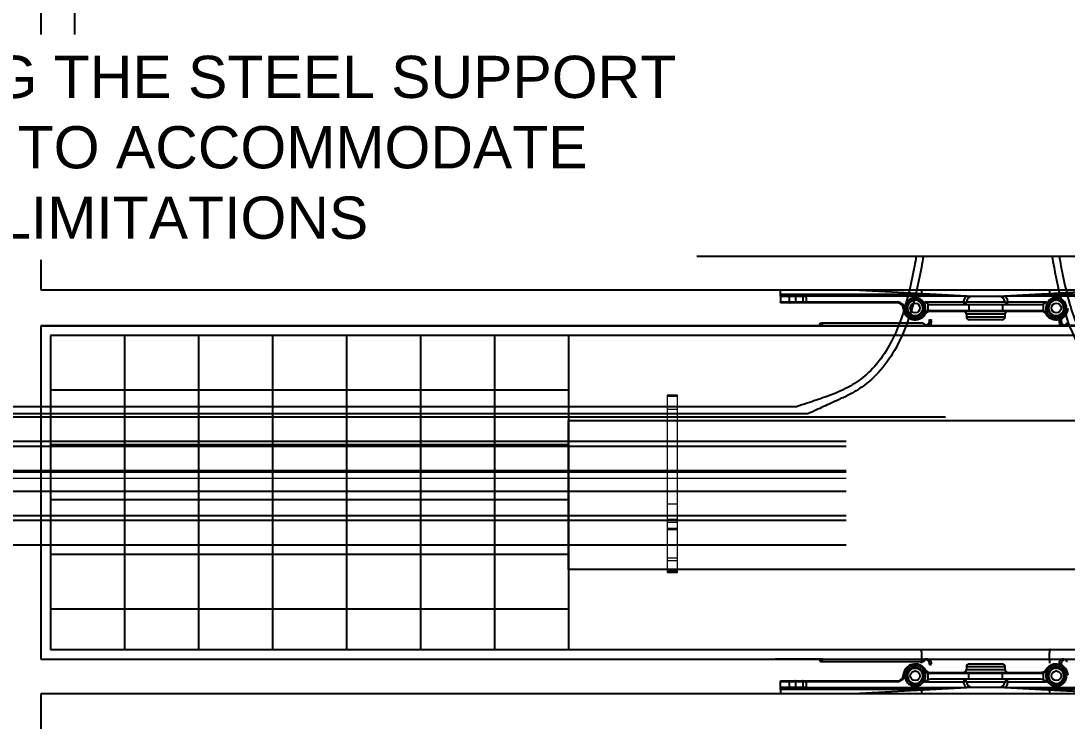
# Model space of a CAD drawing. Header units: inches. Extents: x -1851 to 6314, y -1304 to 4687.
# Drawn here: x 1743.87 to 1793.44, y 1878.52 to 1911.69 of the extents above; entities that cross this region are included whole.
import ezdxf
from ezdxf import colors
from ezdxf.entities.mleader import LeaderData, LeaderLine
from ezdxf.math import Vec2, Vec3

# ---------------------------------------------------------------- set-up
doc = ezdxf.new("R2010")
doc.units = ezdxf.units.IN
doc.header["$MEASUREMENT"] = 0
for name, color, linetype in [('DC FEEEDERS', 1, 'Continuous'), ('DC STRING CABLES', 30, 'Continuous'), ('E-ARRY-TABL', 9, 'Continuous'), ('G-ANNO-TEXT', 1, 'Continuous'), ('WIRE MANAGEMENT', 4, 'Continuous')]:
    doc.layers.add(name, color=color, linetype=linetype)
doc.styles.add('NEI-A', font='arial.ttf')
picture_1 = doc.add_image_def('image1.jpg', size_in_pixel=(474, 85))

# ---------------------------------------------------------------- blocks, each defined once
blk = doc.blocks.new('A$C7614aaa4')
at = {"layer": 'E-ARRY-TABL'}
for p, q in [((0, 16.046), (0, 0.253)), ((89.416, 16.046), (0, 16.046)), ((34.8, 16.048), (34.774, 16.046)), ((36.995, 16.048), (34.8, 16.048)), ((41.805, 16.167), (36.969, 16.167)), ((36.995, 16.048), (37.045, 16.048)), ((36.995, 16.048), (36.995, 16.046)), ((37.045, 16.048), (41.882, 16.048)), ((37.045, 16.048), (37.045, 16.046)), ((41.882, 16.048), (41.949, 16.048)), ((42.107, 16.277), (42.107, 16.304)), ((42.182, 16.304), (42.107, 16.304)), ((42.107, 16.277), (42.182, 16.277)), ((42.153, 16.046), (42.153, 16.126)), ((42.182, 16.344), (42.182, 16.304)), ((42.182, 16.046), (42.182, 16.344)), ((42.182, 16.277), (42.182, 16.304)), ((48.27, 16.344), (48.27, 16.046)), ((48.27, 16.304), (48.27, 16.344)), ((48.27, 16.304), (48.27, 16.281)), ((48.344, 16.304), (48.27, 16.304)), ((48.27, 16.281), (48.344, 16.281)), ((48.298, 16.13), (48.298, 16.046)), ((48.344, 16.304), (48.344, 16.281)), ((48.503, 16.052), (48.57, 16.052)), ((53.406, 16.052), (48.57, 16.052)), ((88.958, 15.589), (0.458, 15.589)), ((0.458, 15.589), (0.458, 0.711)), ((0.458, 0.711), (88.958, 0.711)), ((0, 0.253), (89.416, 0.253)), ((34.774, 0.253), (34.8, 0.252)), ((36.995, 0.252), (34.8, 0.252)), ((36.969, 0.133), (41.805, 0.133)), ((36.995, 0.253), (36.995, 0.252)), ((37.045, 0.252), (36.995, 0.252)), ((37.045, 0.253), (37.045, 0.252)), ((37.045, 0.252), (41.882, 0.252)), ((41.949, 0.252), (41.882, 0.252)), ((42.182, 0.023), (42.107, 0.023)), ((42.107, 0), (42.107, 0.023)), ((42.107, 0), (42.182, 0)), ((42.153, 0.174), (42.153, 0.253)), ((42.182, 0), (42.182, 0.023)), ((48.344, 0.027), (48.27, 0.027)), ((48.27, 0.027), (48.27, 0)), ((48.27, 0), (48.344, 0)), ((48.298, 0.253), (48.298, 0.178)), ((48.344, 0.027), (48.344, 0))]:
    blk.add_line(p, q, dxfattribs=at)
for points in [[(37.045, 16.048), (37.04, 16.093), (37.023, 16.132), (36.998, 16.158), (36.969, 16.167), (36.94, 16.158), (36.915, 16.132), (36.898, 16.093), (36.892, 16.048), (36.892, 16.046)], [(36.998, 16.048), (36.996, 16.067), (36.988, 16.083), (36.977, 16.092), (36.964, 16.093), (36.952, 16.085), (36.944, 16.071), (36.94, 16.052), (36.94, 16.048)], [(41.805, 16.167), (41.834, 16.158), (41.859, 16.132), (41.876, 16.093), (41.882, 16.048)], [(48.57, 16.052), (48.576, 16.098), (48.592, 16.136), (48.617, 16.162), (48.646, 16.171)], [(36.892, 0.253), (36.892, 0.252), (36.898, 0.206), (36.915, 0.168), (36.94, 0.142), (36.969, 0.133), (36.998, 0.142), (37.023, 0.168), (37.04, 0.206), (37.045, 0.252), (37.045, 0.252)], [(36.94, 0.252), (36.94, 0.248), (36.944, 0.229), (36.952, 0.214), (36.964, 0.207), (36.977, 0.208), (36.988, 0.217), (36.996, 0.232), (36.998, 0.252), (36.998, 0.252)], [(41.882, 0.252), (41.876, 0.206), (41.859, 0.168), (41.834, 0.142), (41.805, 0.133)], [(48.646, 0.137), (48.617, 0.146), (48.592, 0.172), (48.576, 0.211), (48.57, 0.253)]]:
    blk.add_lwpolyline(points, dxfattribs=at)
for centre, start_param, end_param in [((41.835, 16.277), 4.885735, 6.192239), ((41.949, 16.277), 4.712389, 5.56156), ((48.503, 16.281), 3.863218, 4.712389), ((48.617, 16.281), 3.232539, 4.539043), ((41.835, 0.023), 0.090947, 1.39745), ((41.949, 0.023), 0.721625, 1.570796), ((48.503, 0.027), 1.728463, 2.419967), ((48.617, 0.027), 1.728463, 3.050646)]:
    blk.add_ellipse(centre, major_axis=(0.273, 0), ratio=0.8391, start_param=start_param, end_param=end_param, dxfattribs=at)
for points, knots in [([(42.106, 16.256), (42.107, 16.26), (42.107, 16.267), (42.107, 16.274), (42.107, 16.277)], [0, 0, 0, 0, 0.55863, 1, 1, 1, 1]), ([(42.107, 16.304), (42.107, 16.308), (42.107, 16.321), (42.108, 16.334), (42.108, 16.344)], [0, 0, 0, 0, 0.289948, 1, 1, 1, 1]), ([(42.182, 16.277), (42.182, 16.251), (42.182, 16.209), (42.175, 16.16), (42.164, 16.136), (42.155, 16.127), (42.153, 16.126)], [0, 0, 0, 0, 0.450932, 0.741636, 0.946776, 1, 1, 1, 1]), ([(48.298, 16.13), (48.292, 16.137), (48.278, 16.156), (48.271, 16.202), (48.27, 16.247), (48.27, 16.276), (48.27, 16.281)], [0, 0, 0, 0, 0.201331, 0.486191, 0.909516, 1, 1, 1, 1]), ([(48.343, 16.344), (48.343, 16.34), (48.344, 16.327), (48.344, 16.313), (48.344, 16.304)], [0, 0, 0, 0, 0.289982, 1, 1, 1, 1]), ([(48.344, 16.281), (48.344, 16.277), (48.344, 16.27), (48.345, 16.263), (48.345, 16.26)], [0, 0, 0, 0, 0.558217, 1, 1, 1, 1]), ([(42.107, 0.023), (42.107, 0.027), (42.107, 0.034), (42.107, 0.041), (42.106, 0.044)], [0, 0, 0, 0, 0.558217, 1, 1, 1, 1]), ([(42.153, 0.174), (42.159, 0.166), (42.174, 0.148), (42.181, 0.102), (42.181, 0.057), (42.182, 0.028), (42.182, 0.023)], [0, 0, 0, 0, 0.201331, 0.486191, 0.909516, 1, 1, 1, 1]), ([(48.27, 0.027), (48.27, 0.053), (48.27, 0.095), (48.276, 0.144), (48.288, 0.168), (48.296, 0.177), (48.298, 0.178)], [0, 0, 0, 0, 0.450932, 0.741636, 0.946776, 1, 1, 1, 1]), ([(48.345, 0.048), (48.345, 0.044), (48.344, 0.037), (48.344, 0.03), (48.344, 0.027)], [0, 0, 0, 0, 0.55863, 1, 1, 1, 1])]:
    blk.add_open_spline(points, degree=3, knots=knots, dxfattribs=at)
blk = doc.blocks.new('A$C1ac49d95')
for points in [[(0, 1909.198), (89.416, 1909.198)], [(3.965, 1908.74), (3.965, 1893.863)], [(7.472, 1908.74), (7.472, 1893.863)], [(10.979, 1908.74), (10.979, 1893.863)], [(14.486, 1908.74), (14.486, 1893.863)], [(17.993, 1908.74), (17.993, 1893.863)], [(21.5, 1908.74), (21.5, 1893.863)], [(25.007, 1908.74), (25.007, 1893.863)], [(25.007, 1906.145), (0.458, 1906.145)], [(25.007, 1903.549), (0.458, 1903.549)], [(25.007, 1900.954), (0.458, 1900.954)], [(25.007, 1898.358), (0.458, 1898.358)], [(25.007, 1895.762), (0.458, 1895.762)]]:
    blk.add_lwpolyline(points)
at = {"layer": 'E-ARRY-TABL'}
for p, q in [((0, 1956.307), (0, 1910.897)), ((1.602, 1954.705), (1.602, 1912.499)), ((1.602, 1912.499), (87.938, 1912.499)), ((0, 1910.897), (89.54, 1910.897)), ((35.042, 1910.691), (35.042, 1910.897)), ((35.042, 1910.691), (42.424, 1910.691)), ((35.042, 1910.599), (35.042, 1910.691)), ((35.042, 1910.599), (35.042, 1910.324)), ((35.042, 1910.599), (35.472, 1910.599)), ((35.472, 1910.324), (35.472, 1910.599)), ((35.472, 1910.599), (35.757, 1910.599)), ((35.757, 1910.599), (35.757, 1910.324)), ((35.757, 1910.599), (36.124, 1910.599)), ((36.124, 1910.324), (36.124, 1910.599)), ((36.124, 1910.599), (36.267, 1910.599)), ((36.267, 1910.599), (36.267, 1910.324)), ((43.858, 1910.599), (36.267, 1910.599)), ((38.494, 1910.897), (42.424, 1910.691)), ((41.726, 1910.897), (41.726, 1910.727)), ((42.424, 1910.691), (44.165, 1910.599)), ((44.171, 1910.599), (45.369, 1910.599)), ((45.375, 1910.599), (47.116, 1910.691)), ((53.273, 1910.599), (45.682, 1910.599)), ((47.116, 1910.691), (51.046, 1910.897)), ((47.116, 1910.691), (54.498, 1910.691)), ((47.814, 1910.727), (47.814, 1910.897)), ((35.042, 1910.324), (35.472, 1910.324)), ((35.042, 1910.279), (35.042, 1910.324)), ((35.5, 1910.279), (35.042, 1910.279)), ((35.472, 1910.324), (35.757, 1910.324)), ((35.729, 1910.279), (35.5, 1910.279)), ((36.095, 1910.279), (35.729, 1910.279)), ((35.757, 1910.324), (36.124, 1910.324)), ((36.267, 1910.279), (36.095, 1910.279)), ((36.124, 1910.324), (36.267, 1910.324)), ((36.267, 1910.324), (36.267, 1910.279)), ((36.267, 1910.324), (40.593, 1910.324)), ((40.593, 1910.279), (36.267, 1910.279)), ((40.593, 1910.324), (40.593, 1910.279)), ((40.914, 1910.017), (40.868, 1910.015)), ((41.893, 1910.336), (43.729, 1910.336)), ((41.893, 1910.193), (41.893, 1910.336)), ((42.025, 1910.237), (42.025, 1909.911)), ((42.16, 1910.199), (43.978, 1910.199)), ((43.729, 1910.336), (43.853, 1910.32)), ((43.729, 1910.336), (43.729, 1910.199)), ((45.687, 1910.319), (43.853, 1910.319)), ((43.978, 1910.199), (43.978, 1909.924)), ((43.978, 1910.199), (45.562, 1910.199)), ((45.562, 1910.199), (45.562, 1909.924)), ((45.562, 1910.199), (47.38, 1910.199)), ((45.686, 1910.32), (45.811, 1910.336)), ((45.811, 1910.336), (47.647, 1910.336)), ((45.811, 1910.199), (45.811, 1910.336)), ((47.515, 1909.911), (47.515, 1910.237)), ((47.647, 1910.336), (47.647, 1910.193)), ((47.778, 1910.213), (47.779, 1910.24)), ((47.779, 1910.24), (47.814, 1910.26)), ((48.077, 1910.404), (48.12, 1910.428)), ((48.12, 1910.428), (48.156, 1910.406)), ((48.43, 1910.24), (48.453, 1910.226)), ((48.453, 1910.226), (48.452, 1910.184)), ((41.868, 1909.77), (41.907, 1909.746)), ((41.893, 1909.806), (41.893, 1909.884)), ((41.893, 1909.806), (41.928, 1909.777)), ((42.115, 1909.924), (43.978, 1909.924)), ((44.005, 1909.878), (42.142, 1909.878)), ((43.854, 1909.741), (43.854, 1909.615)), ((45.685, 1909.741), (43.854, 1909.741)), ((43.854, 1909.615), (45.685, 1909.615)), ((43.978, 1909.924), (45.562, 1909.924)), ((45.548, 1909.478), (43.992, 1909.478)), ((45.535, 1909.878), (44.005, 1909.878)), ((47.398, 1909.878), (45.535, 1909.878)), ((45.562, 1909.924), (47.425, 1909.924)), ((45.685, 1909.615), (45.685, 1909.741)), ((47.647, 1909.806), (47.611, 1909.777)), ((47.672, 1909.77), (47.633, 1909.746)), ((47.647, 1909.884), (47.647, 1909.806)), ((47.77, 1909.851), (47.771, 1909.893)), ((47.794, 1909.837), (47.77, 1909.851)), ((48.104, 1909.649), (48.068, 1909.671)), ((48.147, 1909.673), (48.104, 1909.649)), ((48.445, 1909.837), (48.408, 1909.816)), ((48.445, 1909.864), (48.445, 1909.837)), ((43.992, 1893.173), (45.548, 1893.173)), ((40.914, 1892.634), (40.868, 1892.635)), ((41.095, 1892.814), (41.132, 1892.834)), ((41.095, 1892.787), (41.095, 1892.814)), ((41.393, 1892.978), (41.436, 1893.002)), ((41.436, 1893.002), (41.472, 1892.98)), ((41.746, 1892.814), (41.769, 1892.8)), ((41.769, 1892.8), (41.768, 1892.758)), ((41.868, 1892.881), (41.907, 1892.904)), ((41.893, 1892.845), (41.928, 1892.874)), ((41.893, 1892.767), (41.893, 1892.845)), ((42.025, 1892.74), (42.025, 1892.414)), ((43.978, 1892.727), (42.115, 1892.727)), ((42.142, 1892.773), (44.005, 1892.773)), ((43.854, 1893.036), (43.854, 1892.91)), ((45.685, 1893.036), (43.854, 1893.036)), ((43.854, 1892.91), (45.685, 1892.91)), ((45.562, 1892.727), (43.978, 1892.727)), ((43.978, 1892.452), (43.978, 1892.727)), ((44.005, 1892.773), (45.535, 1892.773)), ((45.535, 1892.773), (47.398, 1892.773)), ((45.562, 1892.452), (45.562, 1892.727)), ((47.425, 1892.727), (45.562, 1892.727)), ((45.685, 1892.91), (45.685, 1893.036)), ((47.515, 1892.414), (47.515, 1892.74)), ((47.647, 1892.845), (47.611, 1892.874)), ((47.672, 1892.881), (47.633, 1892.904)), ((47.647, 1892.845), (47.647, 1892.767)), ((35.042, 1892.326), (35.042, 1892.372)), ((35.042, 1892.372), (35.5, 1892.372)), ((35.472, 1892.326), (35.042, 1892.326)), ((35.042, 1892.052), (35.042, 1892.326)), ((35.472, 1892.052), (35.472, 1892.326)), ((35.757, 1892.326), (35.472, 1892.326)), ((35.5, 1892.372), (35.729, 1892.372)), ((35.729, 1892.372), (36.095, 1892.372)), ((35.757, 1892.326), (35.757, 1892.052)), ((36.124, 1892.326), (35.757, 1892.326)), ((36.095, 1892.372), (36.267, 1892.372)), ((36.124, 1892.052), (36.124, 1892.326)), ((36.267, 1892.326), (36.124, 1892.326)), ((36.267, 1892.326), (36.267, 1892.372)), ((36.267, 1892.372), (40.593, 1892.372)), ((36.267, 1892.326), (36.267, 1892.052)), ((40.593, 1892.326), (36.267, 1892.326)), ((40.593, 1892.326), (40.593, 1892.372)), ((41.087, 1892.425), (41.088, 1892.467)), ((41.11, 1892.411), (41.087, 1892.425)), ((41.42, 1892.223), (41.384, 1892.245)), ((41.463, 1892.247), (41.42, 1892.223)), ((41.761, 1892.411), (41.726, 1892.391)), ((41.762, 1892.438), (41.761, 1892.411)), ((41.893, 1892.315), (41.893, 1892.458)), ((43.729, 1892.315), (41.893, 1892.315)), ((43.978, 1892.452), (42.16, 1892.452)), ((43.729, 1892.452), (43.729, 1892.315)), ((43.853, 1892.331), (43.729, 1892.315)), ((43.853, 1892.332), (45.687, 1892.332)), ((45.562, 1892.452), (43.978, 1892.452)), ((47.38, 1892.452), (45.562, 1892.452)), ((45.811, 1892.315), (45.686, 1892.331)), ((45.811, 1892.315), (45.811, 1892.452)), ((47.647, 1892.315), (45.811, 1892.315)), ((47.647, 1892.458), (47.647, 1892.315)), ((89.54, 1891.754), (0, 1891.754)), ((0, 1891.754), (0, 1846.343)), ((35.472, 1892.052), (35.042, 1892.052)), ((35.042, 1891.96), (35.042, 1892.052)), ((42.424, 1891.96), (35.042, 1891.96)), ((35.042, 1891.96), (35.042, 1891.754)), ((35.757, 1892.052), (35.472, 1892.052)), ((36.124, 1892.052), (35.757, 1892.052)), ((36.267, 1892.052), (36.124, 1892.052)), ((36.267, 1892.052), (43.858, 1892.052)), ((42.424, 1891.96), (38.494, 1891.754)), ((41.726, 1891.923), (41.726, 1891.754)), ((44.165, 1892.051), (42.424, 1891.96)), ((45.369, 1892.052), (44.171, 1892.052)), ((47.116, 1891.96), (45.375, 1892.051)), ((45.682, 1892.052), (53.273, 1892.052)), ((54.498, 1891.96), (47.116, 1891.96)), ((51.046, 1891.754), (47.116, 1891.96)), ((47.814, 1891.754), (47.814, 1891.923))]:
    blk.add_line(p, q, dxfattribs=at)
for points in [[(35.472, 1910.324), (35.472, 1910.316), (35.474, 1910.307), (35.476, 1910.299), (35.48, 1910.292), (35.484, 1910.286), (35.489, 1910.282), (35.495, 1910.28), (35.5, 1910.279)], [(35.757, 1910.324), (35.757, 1910.316), (35.755, 1910.307), (35.753, 1910.299), (35.749, 1910.292), (35.745, 1910.286), (35.74, 1910.282), (35.734, 1910.28), (35.729, 1910.279)], [(36.124, 1910.324), (36.123, 1910.316), (36.122, 1910.307), (36.119, 1910.299), (36.116, 1910.292), (36.111, 1910.286), (36.106, 1910.282), (36.101, 1910.28), (36.095, 1910.279)], [(42.025, 1909.911), (42.027, 1909.901), (42.031, 1909.892), (42.036, 1909.884), (42.041, 1909.877), (42.047, 1909.872), (42.053, 1909.868), (42.059, 1909.867), (42.064, 1909.867)], [(42.115, 1909.924), (42.116, 1909.915), (42.117, 1909.906), (42.12, 1909.899), (42.123, 1909.892), (42.127, 1909.886), (42.131, 1909.882), (42.136, 1909.879), (42.142, 1909.878)], [(43.978, 1909.924), (43.979, 1909.915), (43.98, 1909.906), (43.983, 1909.899), (43.986, 1909.892), (43.99, 1909.886), (43.995, 1909.882), (44, 1909.879), (44.005, 1909.878)], [(45.562, 1909.924), (45.561, 1909.915), (45.56, 1909.906), (45.557, 1909.899), (45.554, 1909.892), (45.55, 1909.886), (45.545, 1909.882), (45.54, 1909.879), (45.535, 1909.878)], [(47.425, 1909.924), (47.424, 1909.915), (47.423, 1909.906), (47.42, 1909.899), (47.417, 1909.892), (47.413, 1909.886), (47.408, 1909.882), (47.403, 1909.879), (47.398, 1909.878)], [(47.515, 1909.911), (47.512, 1909.901), (47.509, 1909.892), (47.504, 1909.884), (47.499, 1909.877), (47.493, 1909.872), (47.487, 1909.868), (47.481, 1909.867), (47.476, 1909.867)], [(42.025, 1892.74), (42.027, 1892.749), (42.031, 1892.759), (42.036, 1892.767), (42.041, 1892.774), (42.047, 1892.779), (42.053, 1892.783), (42.059, 1892.784), (42.064, 1892.784)], [(42.115, 1892.727), (42.116, 1892.736), (42.117, 1892.744), (42.12, 1892.752), (42.123, 1892.759), (42.127, 1892.765), (42.131, 1892.769), (42.136, 1892.772), (42.142, 1892.773)], [(43.978, 1892.727), (43.979, 1892.736), (43.98, 1892.744), (43.983, 1892.752), (43.986, 1892.759), (43.99, 1892.765), (43.995, 1892.769), (44, 1892.772), (44.005, 1892.773)], [(45.562, 1892.727), (45.561, 1892.736), (45.56, 1892.744), (45.557, 1892.752), (45.554, 1892.759), (45.55, 1892.765), (45.545, 1892.769), (45.54, 1892.772), (45.535, 1892.773)], [(47.425, 1892.727), (47.424, 1892.736), (47.423, 1892.744), (47.42, 1892.752), (47.417, 1892.759), (47.413, 1892.765), (47.408, 1892.769), (47.403, 1892.772), (47.398, 1892.773)], [(47.515, 1892.74), (47.512, 1892.749), (47.509, 1892.759), (47.504, 1892.767), (47.499, 1892.774), (47.493, 1892.779), (47.487, 1892.783), (47.481, 1892.784), (47.476, 1892.784)], [(35.472, 1892.326), (35.472, 1892.335), (35.474, 1892.344), (35.476, 1892.352), (35.48, 1892.359), (35.484, 1892.364), (35.489, 1892.369), (35.495, 1892.371), (35.5, 1892.372)], [(35.757, 1892.326), (35.757, 1892.335), (35.755, 1892.344), (35.753, 1892.352), (35.749, 1892.359), (35.745, 1892.364), (35.74, 1892.369), (35.734, 1892.371), (35.729, 1892.372)], [(36.124, 1892.326), (36.123, 1892.335), (36.122, 1892.344), (36.119, 1892.352), (36.116, 1892.359), (36.111, 1892.364), (36.106, 1892.369), (36.101, 1892.371), (36.095, 1892.372)]]:
    blk.add_lwpolyline(points, dxfattribs=at)
for centre in [(41.428, 1910.038), (48.112, 1910.038), (41.428, 1892.612), (48.112, 1892.612)]:
    blk.add_circle(centre, 0.229, dxfattribs=at)
for centre, radius, start, end in [((41.428, 1910.038), 0.49, 118.125, 129.375), ((41.428, 1910.038), 0.49, 106.875, 118.125), ((41.428, 1910.038), 0.407, 65.3569, 115.6559), ((41.428, 1910.038), 0.49, 95.625, 106.875), ((41.428, 1910.038), 0.49, 84.375, 95.625), ((41.428, 1910.038), 0.49, 73.125, 84.375), ((41.428, 1910.038), 0.49, 61.875, 73.125), ((41.428, 1910.038), 0.49, 50.625, 61.875), ((44.171, 1910.279), 0.32, 90, 172.8192), ((45.369, 1910.279), 0.32, 7.1808, 90), ((48.112, 1910.038), 0.49, 120.6796, 131.9296), ((48.112, 1910.038), 0.49, 109.4296, 120.6796), ((48.112, 1910.038), 0.407, 67.911, 114.9737), ((48.112, 1910.038), 0.49, 98.1796, 109.4296), ((48.112, 1910.038), 0.49, 86.9296, 98.1796), ((48.112, 1910.038), 0.49, 75.6796, 86.9296), ((48.112, 1910.038), 0.49, 64.4296, 75.6796), ((48.112, 1910.038), 0.49, 53.1796, 64.4296), ((40.593, 1910.004), 0.32, 2.3553, 90), ((40.593, 1910.004), 0.275, 2.3553, 90), ((41.428, 1910.038), 0.561, 182.3553, 328.631), ((41.428, 1910.038), 0.515, 182.3553, 328.631), ((41.428, 1910.038), 0.49, 174.375, 185.625), ((41.428, 1910.038), 0.49, 163.125, 174.375), ((41.428, 1910.038), 0.49, 185.625, 196.875), ((41.428, 1910.038), 0.49, 151.875, 163.125), ((41.428, 1910.038), 0.49, 140.625, 151.875), ((41.428, 1910.038), 0.407, 127.1519, 176.1897), ((41.428, 1910.038), 0.407, 187.6164, 234.8142), ((41.428, 1910.038), 0.49, 129.375, 140.625), ((41.428, 1910.038), 0.366, 151.2558, 211.2558), ((41.428, 1910.038), 0.366, 91.2558, 151.2558), ((41.428, 1910.038), 0.366, 31.2558, 91.2558), ((41.428, 1910.038), 0.407, 7.735, 54.7859), ((41.428, 1910.038), 0.407, 306.7517, 357.14), ((41.428, 1910.038), 0.49, 39.375, 50.625), ((41.428, 1910.038), 0.366, 331.2558, 31.2558), ((41.428, 1910.038), 0.49, 28.125, 39.375), ((41.428, 1910.038), 0.49, 16.875, 28.125), ((41.428, 1910.038), 0.49, 5.625, 16.875), ((41.428, 1910.038), 0.49, 343.125, 354.375), ((41.428, 1910.038), 0.49, 354.375, 5.625), ((43.717, 1910.336), 0.137, 270, 352.8192), ((45.823, 1910.336), 0.137, 187.1808, 270), ((48.112, 1910.038), 0.49, 176.9296, 188.1796), ((48.112, 1910.038), 0.49, 165.6796, 176.9296), ((48.112, 1910.038), 0.49, 188.1796, 199.4296), ((48.112, 1910.038), 0.561, 211.369, 357.6447), ((48.112, 1910.038), 0.49, 154.4296, 165.6796), ((48.112, 1910.038), 0.49, 143.1796, 154.4296), ((48.112, 1910.038), 0.515, 211.369, 357.6447), ((48.112, 1910.038), 0.407, 125.76, 175.7675), ((48.112, 1910.038), 0.407, 187.2707, 236.5342), ((48.112, 1910.038), 0.49, 131.9296, 143.1796), ((48.112, 1910.038), 0.366, 151.4314, 211.4314), ((48.112, 1910.038), 0.366, 91.4314, 151.4314), ((48.112, 1910.038), 0.366, 31.4314, 91.4314), ((48.112, 1910.038), 0.407, 6.8591, 57.2285), ((48.112, 1910.038), 0.407, 306.8738, 355.3985), ((48.112, 1910.038), 0.49, 41.9296, 53.1796), ((48.112, 1910.038), 0.366, 331.4314, 31.4314), ((48.112, 1910.038), 0.49, 30.6796, 41.9296), ((48.112, 1910.038), 0.49, 19.4296, 30.6796), ((48.112, 1910.038), 0.49, 8.1796, 19.4296), ((48.112, 1910.038), 0.49, 345.6796, 356.9296), ((48.112, 1910.038), 0.49, 356.9296, 8.1796), ((41.428, 1910.038), 0.49, 196.875, 208.125), ((41.428, 1910.038), 0.49, 208.125, 219.375), ((41.428, 1910.038), 0.49, 219.375, 230.625), ((41.428, 1910.038), 0.366, 211.2558, 271.2558), ((41.428, 1910.038), 0.49, 230.625, 241.875), ((41.428, 1910.038), 0.49, 241.875, 253.125), ((41.428, 1910.038), 0.407, 245.7901, 270), ((41.428, 1910.038), 0.49, 253.125, 264.375), ((41.428, 1910.038), 0.49, 264.375, 275.625), ((41.428, 1910.038), 0.407, 270, 295.2744), ((41.428, 1910.038), 0.366, 271.2558, 331.2558), ((41.428, 1910.038), 0.49, 275.625, 286.875), ((41.428, 1910.038), 0.49, 286.875, 298.125), ((41.428, 1910.038), 0.49, 298.125, 309.375), ((41.428, 1910.038), 0.49, 309.375, 320.625), ((41.428, 1910.038), 0.49, 320.625, 331.875), ((41.428, 1910.038), 0.49, 331.875, 343.125), ((42.142, 1909.604), 0.32, 140.8584, 148.631), ((42.142, 1909.604), 0.275, 140.8584, 148.631), ((42.115, 1909.604), 0.32, 90, 106.3509), ((42.142, 1909.604), 0.275, 90, 106.3509), ((43.717, 1909.741), 0.137, 0, 90), ((43.992, 1909.615), 0.137, 180, 270), ((45.548, 1909.615), 0.137, 270, 0), ((45.823, 1909.741), 0.137, 90, 180), ((47.398, 1909.604), 0.275, 73.6491, 90), ((47.425, 1909.604), 0.32, 73.6491, 90), ((47.398, 1909.604), 0.275, 31.369, 39.1416), ((47.398, 1909.604), 0.32, 31.369, 39.1416), ((48.112, 1910.038), 0.49, 199.4296, 210.6796), ((48.112, 1910.038), 0.49, 210.6796, 221.9296), ((48.112, 1910.038), 0.49, 221.9296, 233.1796), ((48.112, 1910.038), 0.366, 211.4314, 271.4314), ((48.112, 1910.038), 0.49, 233.1796, 244.4296), ((48.112, 1910.038), 0.49, 244.4296, 255.6796), ((48.112, 1910.038), 0.407, 247.037, 295.1837), ((48.112, 1910.038), 0.49, 255.6796, 266.9296), ((48.112, 1910.038), 0.49, 266.9296, 278.1796), ((48.112, 1910.038), 0.366, 271.4314, 331.4314), ((48.112, 1910.038), 0.49, 278.1796, 289.4296), ((48.112, 1910.038), 0.49, 289.4296, 300.6796), ((48.112, 1910.038), 0.49, 300.6796, 311.9296), ((48.112, 1910.038), 0.49, 311.9296, 323.1796), ((48.112, 1910.038), 0.49, 323.1796, 334.4296), ((48.112, 1910.038), 0.49, 334.4296, 345.6796), ((38.691, 1893.538), 3.053, 353.7585, 6.1637), ((41.428, 1892.612), 0.561, 31.369, 177.6447), ((41.428, 1892.612), 0.515, 31.369, 177.6447), ((41.428, 1892.612), 0.49, 98.1796, 109.4296), ((41.428, 1892.612), 0.49, 86.9296, 98.1796), ((41.428, 1892.612), 0.49, 75.6796, 86.9296), ((41.428, 1892.612), 0.49, 64.4296, 75.6796), ((43.992, 1893.036), 0.137, 90, 180), ((45.548, 1893.036), 0.137, 0, 90), ((48.112, 1892.612), 0.561, 2.3553, 148.631), ((48.112, 1892.612), 0.515, 2.3553, 148.631), ((48.112, 1892.612), 0.49, 95.625, 106.875), ((48.112, 1892.612), 0.49, 84.375, 95.625), ((48.112, 1892.612), 0.49, 73.125, 84.375), ((40.593, 1892.647), 0.275, 270, 357.6447), ((40.593, 1892.647), 0.32, 270, 357.6447), ((41.428, 1892.612), 0.49, 176.9296, 188.1796), ((41.428, 1892.612), 0.49, 165.6796, 176.9296), ((41.428, 1892.612), 0.49, 154.4296, 165.6796), ((41.428, 1892.612), 0.49, 143.1796, 154.4296), ((41.428, 1892.612), 0.407, 126.8738, 175.3985), ((41.428, 1892.612), 0.49, 131.9296, 143.1796), ((41.428, 1892.612), 0.366, 151.4314, 211.4314), ((41.428, 1892.612), 0.49, 120.6796, 131.9296), ((41.428, 1892.612), 0.366, 91.4314, 151.4314), ((41.428, 1892.612), 0.49, 109.4296, 120.6796), ((41.428, 1892.612), 0.407, 67.037, 115.1837), ((41.428, 1892.612), 0.366, 31.4314, 91.4314), ((41.428, 1892.612), 0.49, 53.1796, 64.4296), ((41.428, 1892.612), 0.407, 7.2707, 56.5342), ((41.428, 1892.612), 0.49, 41.9296, 53.1796), ((41.428, 1892.612), 0.366, 331.4314, 31.4314), ((41.428, 1892.612), 0.49, 30.6796, 41.9296), ((41.428, 1892.612), 0.49, 19.4296, 30.6796), ((42.142, 1893.047), 0.32, 211.369, 219.1416), ((41.428, 1892.612), 0.49, 8.1796, 19.4296), ((42.142, 1893.047), 0.275, 211.369, 219.1416), ((41.428, 1892.612), 0.49, 356.9296, 8.1796), ((42.115, 1893.047), 0.32, 253.6491, 270), ((42.142, 1893.047), 0.275, 253.6491, 270), ((43.717, 1892.91), 0.137, 270, 0), ((45.823, 1892.91), 0.137, 180, 270), ((47.398, 1893.047), 0.275, 270, 286.3509), ((47.425, 1893.047), 0.32, 270, 286.3509), ((47.398, 1893.047), 0.275, 320.8584, 328.631), ((48.112, 1892.612), 0.49, 174.375, 185.625), ((48.112, 1892.612), 0.49, 163.125, 174.375), ((48.112, 1892.612), 0.49, 151.875, 163.125), ((47.398, 1893.047), 0.32, 320.8584, 328.631), ((48.112, 1892.612), 0.49, 140.625, 151.875), ((48.112, 1892.612), 0.407, 126.7517, 177.14), ((48.112, 1892.612), 0.49, 129.375, 140.625), ((48.112, 1892.612), 0.366, 151.2558, 211.2558), ((48.112, 1892.612), 0.366, 91.2558, 151.2558), ((48.112, 1892.612), 0.49, 118.125, 129.375), ((48.112, 1892.612), 0.49, 106.875, 118.125), ((48.112, 1892.612), 0.407, 90, 115.2744), ((48.112, 1892.612), 0.366, 31.2558, 91.2558), ((48.112, 1892.612), 0.407, 65.7901, 90), ((48.112, 1892.612), 0.49, 61.875, 73.125), ((48.112, 1892.612), 0.49, 50.625, 61.875), ((48.112, 1892.612), 0.407, 7.6164, 54.8142), ((48.112, 1892.612), 0.49, 39.375, 50.625), ((48.112, 1892.612), 0.366, 331.2558, 31.2558), ((48.112, 1892.612), 0.49, 28.125, 39.375), ((48.112, 1892.612), 0.49, 16.875, 28.125), ((48.112, 1892.612), 0.49, 5.625, 16.875), ((48.112, 1892.612), 0.49, 354.375, 5.625), ((41.428, 1892.612), 0.49, 188.1796, 199.4296), ((41.428, 1892.612), 0.49, 199.4296, 210.6796), ((41.428, 1892.612), 0.49, 210.6796, 221.9296), ((41.428, 1892.612), 0.407, 186.8591, 237.2285), ((41.428, 1892.612), 0.49, 221.9296, 233.1796), ((41.428, 1892.612), 0.366, 211.4314, 271.4314), ((41.428, 1892.612), 0.49, 233.1796, 244.4296), ((41.428, 1892.612), 0.49, 244.4296, 255.6796), ((41.428, 1892.612), 0.407, 247.911, 294.9737), ((41.428, 1892.612), 0.49, 255.6796, 266.9296), ((41.428, 1892.612), 0.49, 266.9296, 278.1796), ((41.428, 1892.612), 0.366, 271.4314, 331.4314), ((41.428, 1892.612), 0.49, 278.1796, 289.4296), ((41.428, 1892.612), 0.49, 289.4296, 300.6796), ((41.428, 1892.612), 0.407, 305.76, 355.7675), ((41.428, 1892.612), 0.49, 300.6796, 311.9296), ((41.428, 1892.612), 0.49, 311.9296, 323.1796), ((41.428, 1892.612), 0.49, 323.1796, 334.4296), ((41.428, 1892.612), 0.49, 334.4296, 345.6796), ((41.428, 1892.612), 0.49, 345.6796, 356.9296), ((43.717, 1892.315), 0.137, 7.1808, 90), ((44.171, 1892.372), 0.32, 187.1808, 270), ((45.369, 1892.372), 0.32, 270, 352.8192), ((45.823, 1892.315), 0.137, 90, 172.8192), ((48.112, 1892.612), 0.49, 185.625, 196.875), ((48.112, 1892.612), 0.49, 196.875, 208.125), ((48.112, 1892.612), 0.49, 208.125, 219.375), ((48.112, 1892.612), 0.407, 187.735, 234.7859), ((48.112, 1892.612), 0.49, 219.375, 230.625), ((48.112, 1892.612), 0.366, 211.2558, 271.2558), ((48.112, 1892.612), 0.49, 230.625, 241.875), ((48.112, 1892.612), 0.49, 241.875, 253.125), ((48.112, 1892.612), 0.407, 245.3569, 295.6559), ((48.112, 1892.612), 0.49, 253.125, 264.375), ((48.112, 1892.612), 0.49, 264.375, 275.625), ((48.112, 1892.612), 0.366, 271.2558, 331.2558), ((48.112, 1892.612), 0.49, 275.625, 286.875), ((48.112, 1892.612), 0.49, 286.875, 298.125), ((48.112, 1892.612), 0.49, 298.125, 309.375), ((48.112, 1892.612), 0.407, 307.1519, 356.1897), ((48.112, 1892.612), 0.49, 309.375, 320.625), ((48.112, 1892.612), 0.49, 320.625, 331.875), ((48.112, 1892.612), 0.49, 331.875, 343.125), ((48.112, 1892.612), 0.49, 343.125, 354.375)]:
    blk.add_arc(centre, radius, start, end, dxfattribs=at)
for centre, start_param, end_param in [((42.16, 1910.336), 3.943604, 4.712389), ((47.38, 1910.336), 4.712389, 5.481174), ((42.16, 1892.315), 1.570796, 2.339581), ((47.38, 1892.315), 0.802011, 1.570796)]:
    blk.add_ellipse(centre, major_axis=(0.195, 0), ratio=0.70539, start_param=start_param, end_param=end_param, dxfattribs=at)
for points, knots in [([(43.729, 1910.336), (43.74, 1910.386), (43.762, 1910.485), (43.827, 1910.562), (43.858, 1910.599)], [0, 0, 0, 0, 0.513197, 1, 1, 1, 1]), ([(43.858, 1910.599), (43.894, 1910.599), (43.972, 1910.599), (44.083, 1910.599), (44.156, 1910.599), (44.193, 1910.599), (44.193, 1910.599)], [0, 0, 0, 0, 0.293178, 0.641794, 0.997795, 1, 1, 1, 1]), ([(45.347, 1910.599), (45.347, 1910.599), (45.384, 1910.599), (45.457, 1910.599), (45.567, 1910.599), (45.646, 1910.599), (45.682, 1910.599)], [0, 0, 0, 0, 0.002205, 0.352908, 0.706818, 1, 1, 1, 1]), ([(45.363, 1910.599), (45.363, 1910.599), (45.367, 1910.599), (45.371, 1910.599), (45.375, 1910.599)], [0, 0, 0, 0, 0.04567, 1, 1, 1, 1]), ([(45.682, 1910.599), (45.713, 1910.562), (45.778, 1910.485), (45.8, 1910.386), (45.811, 1910.336)], [0, 0, 0, 0, 0.486803, 1, 1, 1, 1]), ([(41.005, 1910.029), (41.022, 1910.059), (41.055, 1910.12), (41.09, 1910.183), (41.107, 1910.214)], [0, 0, 0, 0, 0.495458, 1, 1, 1, 1]), ([(41.115, 1909.848), (41.113, 1909.853), (41.093, 1909.885), (41.056, 1909.946), (41.022, 1910.001), (41.005, 1910.029)], [0, 0, 0, 0, 0.070086, 0.530782, 1, 1, 1, 1]), ([(41.107, 1910.214), (41.11, 1910.219), (41.128, 1910.252), (41.162, 1910.315), (41.193, 1910.371), (41.209, 1910.4)], [0, 0, 0, 0, 0.070086, 0.530782, 1, 1, 1, 1]), ([(41.42, 1910.405), (41.401, 1910.404), (41.329, 1910.403), (41.26, 1910.401), (41.209, 1910.4)], [0, 0, 0, 0, 0.268634, 1, 1, 1, 1]), ([(41.632, 1910.409), (41.614, 1910.409), (41.545, 1910.407), (41.473, 1910.406), (41.42, 1910.405)], [0, 0, 0, 0, 0.257551, 1, 1, 1, 1]), ([(41.632, 1910.409), (41.649, 1910.38), (41.685, 1910.321), (41.722, 1910.259), (41.741, 1910.228)], [0, 0, 0, 0, 0.495458, 1, 1, 1, 1]), ([(41.741, 1910.228), (41.744, 1910.224), (41.764, 1910.192), (41.801, 1910.13), (41.834, 1910.075), (41.851, 1910.048)], [0, 0, 0, 0, 0.070086, 0.530782, 1, 1, 1, 1]), ([(41.851, 1910.048), (41.834, 1910.018), (41.801, 1909.957), (41.767, 1909.894), (41.749, 1909.862)], [0, 0, 0, 0, 0.495458, 1, 1, 1, 1]), ([(42.025, 1910.237), (42.001, 1910.255), (41.958, 1910.285), (41.913, 1910.321), (41.893, 1910.336), (41.893, 1910.336)], [0, 0, 0, 0, 0.567676, 0.996223, 1, 1, 1, 1]), ([(47.647, 1910.336), (47.647, 1910.336), (47.627, 1910.321), (47.582, 1910.285), (47.539, 1910.255), (47.515, 1910.237)], [0, 0, 0, 0, 0.003777, 0.432324, 1, 1, 1, 1]), ([(47.689, 1910.028), (47.705, 1910.058), (47.738, 1910.119), (47.773, 1910.182), (47.79, 1910.214)], [0, 0, 0, 0, 0.495458, 1, 1, 1, 1]), ([(47.799, 1909.847), (47.797, 1909.852), (47.777, 1909.884), (47.739, 1909.945), (47.706, 1910), (47.689, 1910.028)], [0, 0, 0, 0, 0.070086, 0.530782, 1, 1, 1, 1]), ([(47.79, 1910.214), (47.792, 1910.218), (47.811, 1910.251), (47.845, 1910.314), (47.876, 1910.371), (47.891, 1910.399)], [0, 0, 0, 0, 0.070086, 0.530782, 1, 1, 1, 1]), ([(48.102, 1910.404), (48.083, 1910.404), (48.012, 1910.402), (47.942, 1910.4), (47.891, 1910.399)], [0, 0, 0, 0, 0.268634, 1, 1, 1, 1]), ([(48.314, 1910.41), (48.296, 1910.409), (48.227, 1910.408), (48.156, 1910.406), (48.102, 1910.404)], [0, 0, 0, 0, 0.257551, 1, 1, 1, 1]), ([(48.314, 1910.41), (48.332, 1910.38), (48.368, 1910.321), (48.405, 1910.26), (48.424, 1910.229)], [0, 0, 0, 0, 0.495458, 1, 1, 1, 1]), ([(48.424, 1910.229), (48.427, 1910.225), (48.447, 1910.193), (48.484, 1910.132), (48.517, 1910.077), (48.534, 1910.049)], [0, 0, 0, 0, 0.070086, 0.530782, 1, 1, 1, 1]), ([(48.534, 1910.049), (48.518, 1910.019), (48.485, 1909.958), (48.451, 1909.895), (48.433, 1909.863)], [0, 0, 0, 0, 0.495458, 1, 1, 1, 1]), ([(41.225, 1909.668), (41.207, 1909.697), (41.171, 1909.756), (41.134, 1909.817), (41.115, 1909.848)], [0, 0, 0, 0, 0.495458, 1, 1, 1, 1]), ([(41.436, 1909.672), (41.417, 1909.672), (41.345, 1909.67), (41.276, 1909.669), (41.225, 1909.668)], [0, 0, 0, 0, 0.268634, 1, 1, 1, 1]), ([(41.648, 1909.677), (41.63, 1909.676), (41.561, 1909.675), (41.489, 1909.673), (41.436, 1909.672)], [0, 0, 0, 0, 0.257551, 1, 1, 1, 1]), ([(41.749, 1909.862), (41.747, 1909.858), (41.729, 1909.825), (41.694, 1909.762), (41.663, 1909.705), (41.648, 1909.677)], [0, 0, 0, 0, 0.070086, 0.530782, 1, 1, 1, 1]), ([(41.893, 1909.806), (41.901, 1909.817), (41.924, 1909.847), (41.97, 1909.887), (42.007, 1909.903), (42.025, 1909.911)], [0, 0, 0, 0, 0.237684, 0.626555, 1, 1, 1, 1]), ([(42.064, 1909.867), (42.046, 1909.86), (42.009, 1909.848), (41.961, 1909.813), (41.937, 1909.787), (41.928, 1909.777)], [0, 0, 0, 0, 0.393459, 0.776012, 1, 1, 1, 1]), ([(47.611, 1909.777), (47.602, 1909.787), (47.578, 1909.814), (47.545, 1909.837), (47.508, 1909.856), (47.49, 1909.862), (47.476, 1909.867)], [0, 0, 0, 0, 0.238469, 0.606421, 0.695549, 1, 1, 1, 1]), ([(47.515, 1909.911), (47.529, 1909.905), (47.565, 1909.89), (47.613, 1909.852), (47.638, 1909.818), (47.647, 1909.806)], [0, 0, 0, 0, 0.287041, 0.746785, 1, 1, 1, 1]), ([(47.909, 1909.667), (47.892, 1909.696), (47.855, 1909.755), (47.818, 1909.817), (47.799, 1909.847)], [0, 0, 0, 0, 0.495458, 1, 1, 1, 1]), ([(48.121, 1909.672), (48.102, 1909.672), (48.03, 1909.67), (47.96, 1909.668), (47.909, 1909.667)], [0, 0, 0, 0, 0.268634, 1, 1, 1, 1]), ([(48.332, 1909.678), (48.314, 1909.677), (48.246, 1909.675), (48.174, 1909.674), (48.121, 1909.672)], [0, 0, 0, 0, 0.257551, 1, 1, 1, 1]), ([(48.433, 1909.863), (48.431, 1909.859), (48.413, 1909.826), (48.378, 1909.763), (48.348, 1909.706), (48.332, 1909.678)], [0, 0, 0, 0, 0.070086, 0.530782, 1, 1, 1, 1]), ([(47.814, 1893.206), (47.814, 1893.21), (47.813, 1893.217), (47.807, 1893.274), (47.801, 1893.358), (47.796, 1893.463), (47.795, 1893.576), (47.799, 1893.684), (47.805, 1893.777), (47.811, 1893.841), (47.814, 1893.871), (47.814, 1893.867), (47.814, 1893.865)], [0, 0, 0, 0, 0.106938, 0.213862, 0.32118, 0.428766, 0.53592, 0.642615, 0.749541, 0.857026, 0.964528, 1, 1, 1, 1]), ([(41.005, 1892.602), (41.022, 1892.632), (41.055, 1892.693), (41.089, 1892.756), (41.107, 1892.788)], [0, 0, 0, 0, 0.495458, 1, 1, 1, 1]), ([(41.116, 1892.421), (41.113, 1892.426), (41.093, 1892.458), (41.056, 1892.519), (41.022, 1892.574), (41.005, 1892.602)], [0, 0, 0, 0, 0.070086, 0.530782, 1, 1, 1, 1]), ([(41.107, 1892.788), (41.109, 1892.792), (41.127, 1892.825), (41.161, 1892.888), (41.192, 1892.945), (41.208, 1892.973)], [0, 0, 0, 0, 0.070086, 0.530782, 1, 1, 1, 1]), ([(41.208, 1892.973), (41.225, 1892.974), (41.294, 1892.975), (41.366, 1892.977), (41.419, 1892.979)], [0, 0, 0, 0, 0.257551, 1, 1, 1, 1]), ([(41.419, 1892.979), (41.438, 1892.979), (41.51, 1892.981), (41.579, 1892.983), (41.63, 1892.984)], [0, 0, 0, 0, 0.268634, 1, 1, 1, 1]), ([(41.63, 1892.984), (41.648, 1892.955), (41.684, 1892.895), (41.722, 1892.834), (41.741, 1892.803)], [0, 0, 0, 0, 0.495458, 1, 1, 1, 1]), ([(41.741, 1892.803), (41.743, 1892.799), (41.763, 1892.767), (41.8, 1892.706), (41.834, 1892.651), (41.851, 1892.623)], [0, 0, 0, 0, 0.070086, 0.530782, 1, 1, 1, 1]), ([(41.851, 1892.623), (41.835, 1892.593), (41.801, 1892.532), (41.767, 1892.469), (41.75, 1892.437)], [0, 0, 0, 0, 0.495458, 1, 1, 1, 1]), ([(42.025, 1892.74), (42.011, 1892.746), (41.975, 1892.76), (41.927, 1892.799), (41.902, 1892.833), (41.893, 1892.845)], [0, 0, 0, 0, 0.287041, 0.746785, 1, 1, 1, 1]), ([(41.928, 1892.874), (41.938, 1892.863), (41.962, 1892.837), (41.995, 1892.814), (42.032, 1892.795), (42.05, 1892.788), (42.064, 1892.784)], [0, 0, 0, 0, 0.238469, 0.606421, 0.695549, 1, 1, 1, 1]), ([(47.476, 1892.784), (47.494, 1892.79), (47.53, 1892.803), (47.579, 1892.838), (47.603, 1892.864), (47.611, 1892.874)], [0, 0, 0, 0, 0.393459, 0.776012, 1, 1, 1, 1]), ([(47.647, 1892.845), (47.638, 1892.834), (47.616, 1892.804), (47.57, 1892.764), (47.533, 1892.748), (47.515, 1892.74)], [0, 0, 0, 0, 0.237684, 0.626555, 1, 1, 1, 1]), ([(47.689, 1892.603), (47.705, 1892.633), (47.739, 1892.694), (47.773, 1892.757), (47.791, 1892.789)], [0, 0, 0, 0, 0.495458, 1, 1, 1, 1]), ([(47.799, 1892.422), (47.796, 1892.427), (47.776, 1892.459), (47.739, 1892.52), (47.706, 1892.575), (47.689, 1892.603)], [0, 0, 0, 0, 0.070086, 0.530782, 1, 1, 1, 1]), ([(47.791, 1892.789), (47.793, 1892.793), (47.811, 1892.826), (47.846, 1892.889), (47.877, 1892.945), (47.892, 1892.974)], [0, 0, 0, 0, 0.070086, 0.530782, 1, 1, 1, 1]), ([(47.892, 1892.974), (47.91, 1892.974), (47.979, 1892.976), (48.05, 1892.977), (48.104, 1892.979)], [0, 0, 0, 0, 0.257551, 1, 1, 1, 1]), ([(48.104, 1892.979), (48.123, 1892.979), (48.194, 1892.981), (48.264, 1892.982), (48.315, 1892.983)], [0, 0, 0, 0, 0.268634, 1, 1, 1, 1]), ([(48.315, 1892.983), (48.333, 1892.954), (48.369, 1892.895), (48.406, 1892.833), (48.425, 1892.802)], [0, 0, 0, 0, 0.495458, 1, 1, 1, 1]), ([(48.425, 1892.802), (48.427, 1892.798), (48.447, 1892.766), (48.484, 1892.705), (48.518, 1892.649), (48.534, 1892.622)], [0, 0, 0, 0, 0.070086, 0.530782, 1, 1, 1, 1]), ([(48.534, 1892.622), (48.518, 1892.592), (48.485, 1892.531), (48.45, 1892.468), (48.433, 1892.436)], [0, 0, 0, 0, 0.495458, 1, 1, 1, 1]), ([(41.226, 1892.241), (41.208, 1892.27), (41.172, 1892.329), (41.135, 1892.391), (41.116, 1892.421)], [0, 0, 0, 0, 0.495458, 1, 1, 1, 1]), ([(41.226, 1892.241), (41.244, 1892.241), (41.313, 1892.243), (41.384, 1892.245), (41.437, 1892.246)], [0, 0, 0, 0, 0.257551, 1, 1, 1, 1]), ([(41.437, 1892.246), (41.457, 1892.247), (41.528, 1892.249), (41.598, 1892.25), (41.649, 1892.252)], [0, 0, 0, 0, 0.268634, 1, 1, 1, 1]), ([(41.75, 1892.437), (41.747, 1892.433), (41.729, 1892.4), (41.695, 1892.337), (41.664, 1892.28), (41.649, 1892.252)], [0, 0, 0, 0, 0.070086, 0.530782, 1, 1, 1, 1]), ([(41.893, 1892.315), (41.893, 1892.315), (41.913, 1892.33), (41.958, 1892.366), (42.001, 1892.396), (42.025, 1892.414)], [0, 0, 0, 0, 0.003777, 0.432324, 1, 1, 1, 1]), ([(43.858, 1892.052), (43.827, 1892.089), (43.762, 1892.166), (43.74, 1892.264), (43.729, 1892.315)], [0, 0, 0, 0, 0.486803, 1, 1, 1, 1]), ([(45.811, 1892.315), (45.8, 1892.264), (45.778, 1892.166), (45.713, 1892.089), (45.682, 1892.052)], [0, 0, 0, 0, 0.513197, 1, 1, 1, 1]), ([(47.515, 1892.414), (47.539, 1892.396), (47.582, 1892.366), (47.627, 1892.33), (47.647, 1892.315), (47.647, 1892.315)], [0, 0, 0, 0, 0.567676, 0.996223, 1, 1, 1, 1]), ([(47.908, 1892.242), (47.89, 1892.271), (47.854, 1892.33), (47.817, 1892.392), (47.799, 1892.422)], [0, 0, 0, 0, 0.495458, 1, 1, 1, 1]), ([(47.908, 1892.242), (47.926, 1892.242), (47.995, 1892.244), (48.067, 1892.245), (48.12, 1892.246)], [0, 0, 0, 0, 0.257551, 1, 1, 1, 1]), ([(48.12, 1892.246), (48.139, 1892.247), (48.21, 1892.248), (48.28, 1892.25), (48.331, 1892.251)], [0, 0, 0, 0, 0.268634, 1, 1, 1, 1]), ([(48.433, 1892.436), (48.43, 1892.432), (48.412, 1892.399), (48.378, 1892.336), (48.347, 1892.279), (48.331, 1892.251)], [0, 0, 0, 0, 0.070086, 0.530782, 1, 1, 1, 1]), ([(44.193, 1892.052), (44.193, 1892.052), (44.156, 1892.052), (44.083, 1892.052), (43.973, 1892.052), (43.894, 1892.052), (43.858, 1892.052)], [0, 0, 0, 0, 0.002205, 0.352908, 0.706818, 1, 1, 1, 1]), ([(44.177, 1892.052), (44.177, 1892.052), (44.173, 1892.052), (44.169, 1892.051), (44.165, 1892.051)], [0, 0, 0, 0, 0.04567, 1, 1, 1, 1]), ([(45.682, 1892.052), (45.646, 1892.052), (45.567, 1892.052), (45.457, 1892.052), (45.384, 1892.052), (45.347, 1892.052), (45.347, 1892.052)], [0, 0, 0, 0, 0.293178, 0.641794, 0.997795, 1, 1, 1, 1])]:
    blk.add_open_spline(points, degree=3, knots=knots, dxfattribs=at)
blk.add_blockref('A$C7614aaa4', (0, 1893.152))
image = blk.add_image(picture_1, insert=(25.007, 1897.642), size_in_units=(39.402, 7.066))
image.dxf.flags = 7

msp = doc.modelspace()

# ---------------------------------------------------------------- linework, layer by layer
at = {"layer": 'DC FEEEDERS'}
for points in [[(1553.76854, 1892.93021), (1787.6802, 1892.93021)], [(1558.20684, 1891.77021), (1782.97449, 1891.77021)], [(1558.20684, 1891.54827), (1782.97449, 1891.54827)], [(1558.20684, 1890.38827), (1782.97449, 1890.38827)], [(1558.20684, 1889.41087), (1782.97449, 1889.41087)], [(1558.20684, 1888.25087), (1782.97449, 1888.25087)], [(1558.20684, 1888.02893), (1782.97449, 1888.02893)], [(1558.20684, 1886.86893), (1782.97449, 1886.86893)]]:
    msp.add_lwpolyline(points, dxfattribs=at)
at = {"layer": 'DC STRING CABLES', "flags": 128}
for points in [[(1780.61759, 1893.40453), (1594.98274, 1893.40453)], [(1781.15391, 1893.07207), (1594.98274, 1893.07207)]]:
    msp.add_lwpolyline(points, dxfattribs=at)
at = {"layer": 'DC STRING CABLES'}
for points, knots in [([(1786.2934, 1900.54775), (1786.26611, 1900.38882), (1786.23755, 1900.22917), (1786.09511, 1899.46553), (1785.96166, 1898.8472), (1785.57753, 1897.52385), (1785.31071, 1896.82379), (1784.73539, 1895.84157), (1784.49778, 1895.5122), (1783.99303, 1894.97672), (1783.73788, 1894.75993), (1783.19334, 1894.39269), (1782.90445, 1894.23923), (1782.44148, 1894.03626), (1782.2739, 1893.97085), (1782.10389, 1893.91106), (1782.05337, 1893.89329), (1782.00263, 1893.87602), (1781.95189, 1893.85874), (1781.67757, 1893.76536), (1781.40325, 1893.67198), (1781.12892, 1893.57859), (1780.95848, 1893.52057), (1780.78803, 1893.46255), (1780.61759, 1893.40453)], [7.54142113, 7.54142113, 7.54142113, 7.54142113, 7.98993795, 7.98993795, 9.67658056, 9.67658056, 11.68586125, 11.68586125, 12.79963808, 12.79963808, 13.7036105, 13.7036105, 14.60758292, 14.60758292, 15.10582563, 15.10582563, 15.10582563, 15.25390059, 15.25390059, 15.25390059, 16.0544781, 16.0544781, 16.0544781, 16.55190452, 16.55190452, 16.55190452, 16.55190452]), ([(1786.63254, 1900.55869), (1786.60168, 1900.37682), (1786.56917, 1900.19399), (1786.42479, 1899.4196), (1786.29413, 1898.81037), (1785.92553, 1897.51917), (1785.67584, 1896.83818), (1785.1253, 1895.83038), (1784.88545, 1895.47079), (1784.34044, 1894.84327), (1784.03919, 1894.57033), (1783.4739, 1894.17613), (1783.2259, 1894.03444), (1782.97178, 1893.91106), (1782.89974, 1893.87608), (1782.82721, 1893.84257), (1782.75467, 1893.80907), (1782.58837, 1893.73224), (1782.42206, 1893.65542), (1782.25575, 1893.57859), (1782.01585, 1893.46777), (1781.77594, 1893.35695), (1781.53604, 1893.24613), (1781.41043, 1893.18811), (1781.28483, 1893.13009), (1781.15922, 1893.07207)], [7.47877278, 7.47877278, 7.47877278, 7.47877278, 7.9877747, 7.9877747, 9.62277321, 9.62277321, 11.50333496, 11.50333496, 12.62233368, 12.62233368, 13.6409475, 13.6409475, 14.3830075, 14.3830075, 14.3830075, 14.59337778, 14.59337778, 14.59337778, 15.07571963, 15.07571963, 15.07571963, 15.77151121, 15.77151121, 15.77151121, 16.13580442, 16.13580442, 16.13580442, 16.13580442]), ([(1792.72088, 1900.55869), (1792.75173, 1900.37682), (1792.78424, 1900.19399), (1792.92862, 1899.4196), (1793.05928, 1898.81037), (1793.42788, 1897.51917), (1793.67757, 1896.83818), (1794.22811, 1895.83038), (1794.46796, 1895.47079), (1795.01298, 1894.84327), (1795.31422, 1894.57033), (1795.87952, 1894.17613), (1796.12751, 1894.03444), (1796.38163, 1893.91106), (1796.45367, 1893.87608), (1796.5262, 1893.84257), (1796.59874, 1893.80907), (1796.76505, 1893.73224), (1796.93135, 1893.65542), (1797.09766, 1893.57859), (1797.33757, 1893.46777), (1797.57747, 1893.35695), (1797.81737, 1893.24613), (1797.94298, 1893.18811), (1798.06859, 1893.13009), (1798.19419, 1893.07207)], [7.47877278, 7.47877278, 7.47877278, 7.47877278, 7.9877747, 7.9877747, 9.62277321, 9.62277321, 11.50333496, 11.50333496, 12.62233368, 12.62233368, 13.6409475, 13.6409475, 14.3830075, 14.3830075, 14.3830075, 14.59337778, 14.59337778, 14.59337778, 15.07571963, 15.07571963, 15.07571963, 15.77151121, 15.77151121, 15.77151121, 16.13580442, 16.13580442, 16.13580442, 16.13580442]), ([(1793.06001, 1900.54775), (1793.0873, 1900.38882), (1793.11586, 1900.22917), (1793.2583, 1899.46553), (1793.39175, 1898.8472), (1793.77589, 1897.52385), (1794.0427, 1896.82379), (1794.61803, 1895.84157), (1794.85564, 1895.5122), (1795.36038, 1894.97672), (1795.61553, 1894.75993), (1796.16007, 1894.39269), (1796.44896, 1894.23923), (1796.91193, 1894.03626), (1797.07952, 1893.97085), (1797.24952, 1893.91106), (1797.30005, 1893.89329), (1797.35079, 1893.87602), (1797.40152, 1893.85874), (1797.67585, 1893.76536), (1797.95017, 1893.67198), (1798.22449, 1893.57859), (1798.39493, 1893.52057), (1798.56538, 1893.46255), (1798.73583, 1893.40453)], [7.54142113, 7.54142113, 7.54142113, 7.54142113, 7.98993795, 7.98993795, 9.67658056, 9.67658056, 11.68586125, 11.68586125, 12.79963808, 12.79963808, 13.7036105, 13.7036105, 14.60758292, 14.60758292, 15.10582563, 15.10582563, 15.10582563, 15.25390059, 15.25390059, 15.25390059, 16.0544781, 16.0544781, 16.0544781, 16.55190452, 16.55190452, 16.55190452, 16.55190452])]:
    msp.add_open_spline(points, degree=3, knots=knots, dxfattribs=at)
at = {"layer": 'WIRE MANAGEMENT', "color": 4, "linetype": 'Continuous', "lineweight": 18, "elevation": 0.11854, "flags": 128}
msp.add_lwpolyline([(1774.98274, 1893.95505), (1774.48274, 1893.95505), (1774.48274, 1885.55505), (1774.98274, 1885.55505)], close=True, dxfattribs=at)
for points in [[(1774.98274, 1893.95505), (1774.48274, 1893.95505)], [(1774.98274, 1893.89396), (1774.48274, 1893.89396)], [(1774.98274, 1893.41046), (1774.48274, 1893.41046)], [(1774.98274, 1893.28239), (1774.48274, 1893.28239)], [(1558.20684, 1890.30149), (1782.97449, 1890.30149)], [(1558.20684, 1890.02342), (1782.97449, 1890.02342)], [(1774.98274, 1889.37224), (1774.48274, 1889.37224)], [(1774.98274, 1888.78998), (1774.48274, 1888.78998)], [(1774.98274, 1888.06378), (1774.48274, 1888.06378)], [(1774.98274, 1887.9282), (1774.48274, 1887.9282)], [(1774.98274, 1887.64312), (1774.48274, 1887.64312)], [(1774.98274, 1887.58189), (1774.48274, 1887.58189)], [(1774.98274, 1886.24077), (1774.48274, 1886.24077)], [(1774.98274, 1886.10519), (1774.48274, 1886.10519)], [(1774.98274, 1885.61613), (1774.48274, 1885.61613)], [(1774.98274, 1885.55505), (1774.48274, 1885.55505)]]:
    msp.add_lwpolyline(points, dxfattribs=at)

# ---------------------------------------------------------------- block references
msp.add_blockref('A$C1ac49d95', (1744.81051, -11.95114))

# ---------------------------------------------------------------- next in the draw order: leaders
at = {"layer": 'G-ANNO-TEXT'}
ml = msp.add_multileader_mtext('Standard', dxfattribs=at)
ml.set_content('HANGER POSITION ALONG THE STEEL SUPPORT WIRE  MAY BE ADJUSTED TO ACCOMMODATE CABLE BENDING RADIUS LIMITATIONS', color=256, style='NEI-A')
ml.set_leader_properties()
ml.build(insert=Vec2(0, 0))
ml.multileader.update_dxf_attribs({"dogleg_length": 0.89968, "arrow_head_size": 3})
ctx = ml.context
ctx.base_point, ctx.char_height, ctx.arrow_head_size, ctx.landing_gap_size, ctx.plane_origin = Vec3(1706.4758, 1909.01958, 0.11854), 2, 3, 1.53573, Vec3(1633.30307, 1842.16449, 0.11854)
notes = []
notes.append((ctx, [(0, (1, 1, 0), (1705.57612, 1909.01958, 0.11854), (1, 0), 0.89968, [(0, [(1702.73274, 1893.95505, 0.11854)], 0, [])])]))
ctx.mtext.insert, ctx.mtext.width, ctx.mtext.flow_direction = Vec3(1708.01153, 1910.03663, 0.11854), 66.8767531, 5
ctx.mtext.has_bg_fill, ctx.mtext.bg_color, ctx.mtext.bg_scale_factor, ctx.mtext.bg_transparency, ctx.mtext.use_window_bg_color = 1, -1073741824, 1.5, 0, 1
for ctx, leaders in notes:
    for number, flags, end, landing, length, lines in leaders:
        leader = LeaderData()
        leader.index, (leader.has_last_leader_line, leader.has_dogleg_vector, leader.attachment_direction) = number, flags
        leader.last_leader_point, leader.dogleg_vector, leader.dogleg_length = Vec3(end), Vec3(landing), length
        for number, points, colour, breaks in lines:
            line = LeaderLine()
            line.index, line.vertices, line.color, line.breaks = number, Vec3.list(points), colors.encode_raw_color(colour), breaks
            leader.lines.append(line)
        ctx.leaders.append(leader)

doc.saveas('drawing.dxf')
